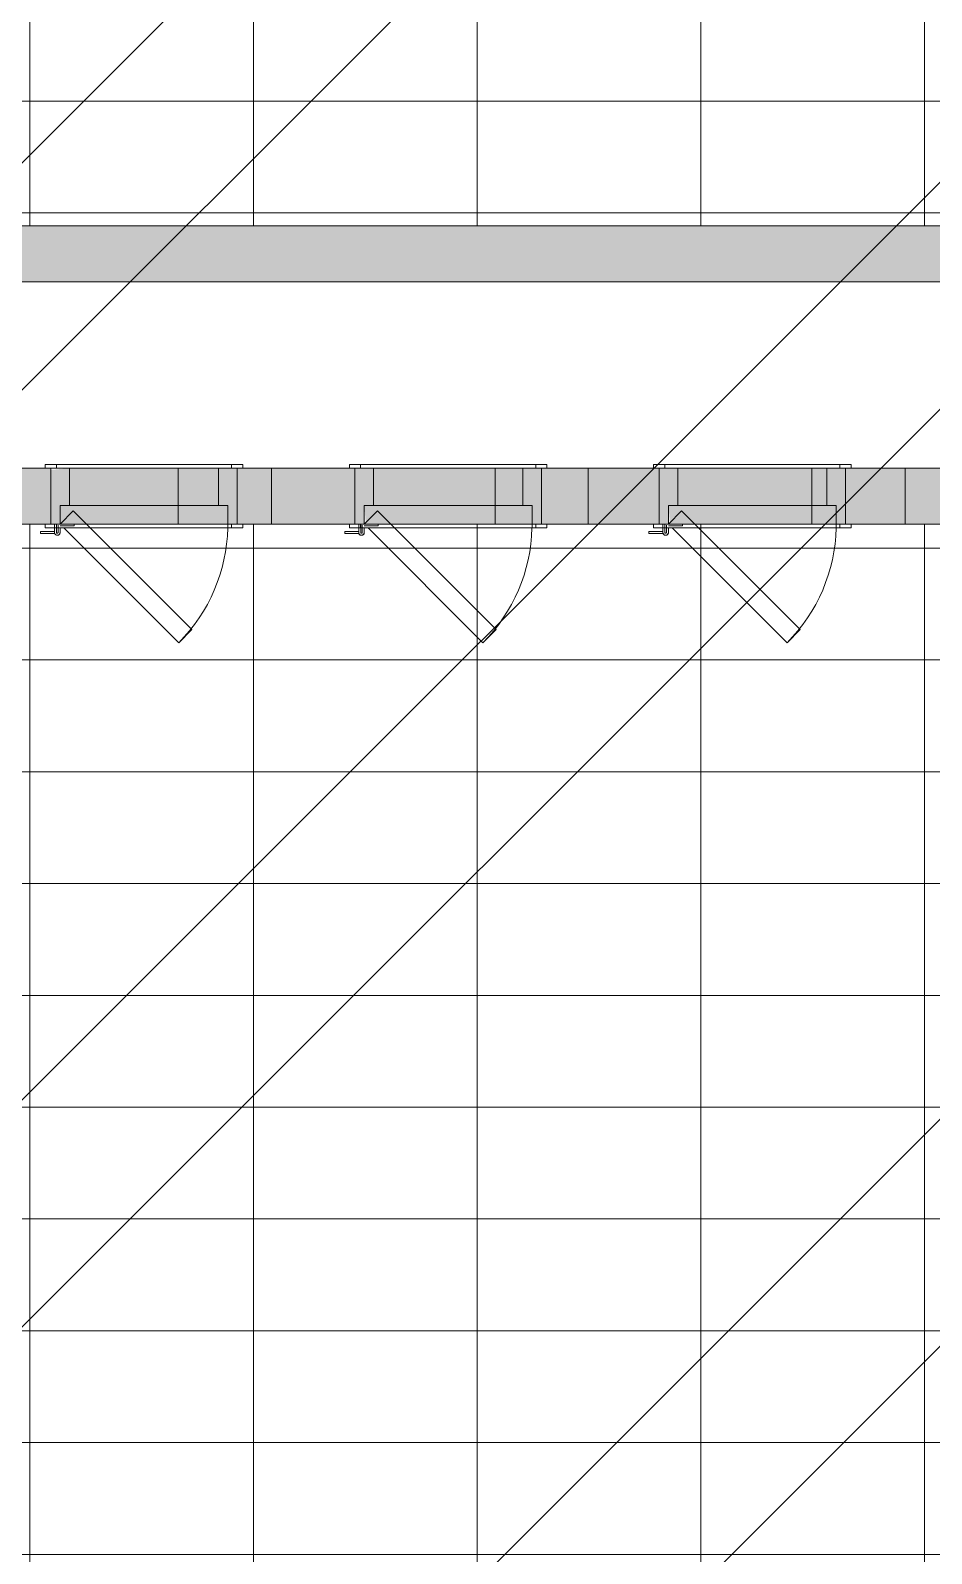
# Model space of a CAD drawing. Header units: millimetres. Extents: x -57519 to 497916, y -349472 to 446842.
# Drawn here: x 330131 to 332548, y 44925 to 49012 of the extents above; entities that cross this region are included whole.
import ezdxf

# ---------------------------------------------------------------- set-up
doc = ezdxf.new("R2010")
doc.units = ezdxf.units.MM
for name, color, linetype, lineweight in [('A-DETL-GENF', 92, 'Continuous', 5), ('A-DOOR', 31, 'Continuous', 5), ('A-DOOR-FRAM', 31, 'Continuous', 5), ('A-FLOR', 192, 'Continuous', 5), ('A-FLOR-PATT', 8, 'Continuous', 5), ('A-WALL', 113, 'Continuous', 20), ('A-WALL-PATT', 111, 'Continuous', 20)]:
    doc.layers.add(name, color=color, linetype=linetype, lineweight=lineweight)

# ---------------------------------------------------------------- blocks, each defined once
blk = doc.blocks.new('DLN-Access Panel__AP01_ - _AP04_ 450 x 650 _WH_-V533-SITE COVERAGE')
at = {"layer": 'A-DOOR'}
for p, q in [((-265, 75), (-265, 85)), ((-265, 85), (-265, 75)), ((265, 85), (-265, 85)), ((-265, 85), (-235, 85)), ((-235, 85), (-235, 75)), ((-235, 85), (235, 85)), ((235, 85), (-235, 85)), ((-235, 75), (-235, 85)), ((-235, 85), (235, 85)), ((235, 85), (235, 75)), ((235, 85), (235, 75)), ((235, 85), (265, 85)), ((265, 75), (265, 85)), ((265, 75), (265, 85)), ((-265, 75), (265, 75)), ((-265, 75), (-250, 75)), ((-250, 75), (-235, 75)), ((235, 75), (-235, 75)), ((-235, 75), (-200, 75)), ((-235, 75), (-200, 75)), ((-200, 75), (200, 75)), ((-200, 75), (200, 75)), ((200, 75), (235, 75)), ((200, 75), (235, 75)), ((235, 75), (250, 75)), ((250, 75), (265, 75)), ((-189.6, -39.6), (-225, -75)), ((-144.3, -85), (-189.6, -39.6)), ((-265, -85), (-265, -75)), ((-265, -75), (-265, -85)), ((265, -75), (-265, -75)), ((-265, -75), (-250, -75)), ((-250, -75), (-240, -75)), ((-240, -75), (-240, -85)), ((-225, -75), (-240, -75)), ((-240, -75), (-225, -75)), ((-240, -85), (-240, -75)), ((-187.5, -75), (-240, -75)), ((-240, -75), (-240, -85)), ((-240, -85), (-240, -75)), ((-240, -75), (-192.6, -75)), ((-240, -75), (-240, -85)), ((-225, -75), (-240, -75)), ((-240, -75), (-225, -75)), ((-240, -85), (-240, -75)), ((-225, -75), (-240, -75)), ((-240, -75), (-240, -85)), ((-240, -85), (-240, -75)), ((-240, -75), (-225, -75)), ((-235, -75), (-235, -85)), ((-235, -75), (235, -75)), ((-225, -75), (-235, -75)), ((-235, -75), (-225, -75)), ((-235, -85), (-235, -76.7)), ((-230.5, -75), (-234.5, -75)), ((-234.5, -75), (-230.5, -75)), ((-230.5, -75), (-234.5, -75)), ((-234.5, -75), (-230.5, -75)), ((-234.5, -76.8), (-234.5, -85)), ((-234.5, -85), (-234.5, -76.8)), ((-234.5, -76.8), (-234.5, -85)), ((-234.5, -85), (-234.5, -76.8)), ((-230.5, -85), (-230.5, -78.2)), ((-230.5, -78.2), (-230.5, -85)), ((-192.6, -75), (-225, -75)), ((-225, -75), (-192.6, -75)), ((-192.6, -75), (-225, -75)), ((-225, -75), (-192.6, -75)), ((-225, -80), (-187.5, -80)), ((-187.5, -80), (-225, -80)), ((-225, -80), (-187.5, -80)), ((-187.5, -80), (-225, -80)), ((-192.6, -75), (-187.5, -75)), ((-187.5, -75), (-192.6, -75)), ((-192.6, -75), (-187.5, -75)), ((-187.5, -80), (-187.5, -75)), ((-187.5, -75), (-187.5, -80)), ((-187.5, -80), (-187.5, -75)), ((-187.5, -75), (-187.5, -80)), ((225, -75), (-187.5, -75)), ((-187.5, -75), (225, -75)), ((235, -75), (225, -75)), ((225, -75), (235, -75)), ((235, -75), (235, -85)), ((235, -75), (235, -85)), ((235, -75), (250, -75)), ((250, -75), (265, -75)), ((265, -85), (265, -75)), ((265, -85), (265, -75)), ((-240, -95), (-277.5, -95)), ((-277.5, -95), (-277.5, -100)), ((-277.5, -100), (-277.5, -95)), ((-277.5, -95), (-240, -95)), ((-240, -95), (-277.5, -95)), ((-277.5, -95), (-277.5, -100)), ((-277.5, -100), (-277.5, -95)), ((-277.5, -95), (-240, -95)), ((-277.5, -100), (-239.6, -100)), ((-239.6, -100), (-277.5, -100)), ((-277.5, -100), (-239.6, -100)), ((-239.6, -100), (-277.5, -100)), ((-265, -85), (265, -85)), ((-265, -85), (-240, -85)), ((-240, -85), (-240, -95)), ((-240, -95), (-240, -85)), ((-240, -85), (-240, -97.5)), ((-240, -97.5), (-240, -85)), ((-240, -85), (-240, -95)), ((-240, -95), (-240, -85)), ((-240, -85), (-240, -95)), ((-240, -95), (-240, -85)), ((235, -85), (-235, -85)), ((-234.5, -85), (-234.5, -97.5)), ((-234.5, -97.5), (-234.5, -85)), ((-230.5, -97.5), (-230.5, -86.4)), ((-230.5, -86.4), (-230.5, -97.5)), ((-230.5, -96.6), (-230.5, -86.4)), ((-230.5, -86.4), (-230.5, -96.6)), ((-225, -97.5), (-225, -85)), ((-225, -85), (-225, -97.5)), ((-225, -97.5), (-225, -85)), ((-225, -85), (-225, -97.5)), ((-225, -97.5), (-225, -85)), ((-225, -85), (-225, -97.5)), ((-225, -97.5), (-225, -85)), ((-225, -85), (-225, -97.5)), ((-225, -85), (235, -85)), ((-225, -85), (235, -85)), ((-215, -85), (93.2, -393.2)), ((128.6, -357.8), (-144.3, -85)), ((235, -85), (265, -85)), ((93.2, -393.2), (128.6, -357.8))]:
    blk.add_line(p, q, dxfattribs=at)
for centre, radius, start, end in [((-225, -75), 450, 358.6824, 359.9875), ((-232.5, -97.5), 7.5, 180, 210), ((-232.5, -97.5), 7.5, 180, 240), ((-232.5, -97.5), 7.5, 180, 195), ((-232.5, -97.5), 7.5, 180, 195), ((-232.5, -97.5), 7.5, 195, 225), ((-232.5, -97.5), 7.5, 195, 255), ((-232.5, -97.5), 7.5, 199.4712, 360), ((-232.5, -97.5), 7.5, 199.4712, 0), ((-232.5, -97.5), 7.5, 199.4712, 228.6583), ((-232.5, -97.5), 7.5, 199.4712, 228.6583), ((-232.5, -97.5), 7.5, 210, 240), ((-232.5, -97.5), 7.5, 225, 0), ((-232.5, -97.5), 7.5, 228.6583, 287.0324), ((-232.5, -97.5), 7.5, 228.6583, 287.0324), ((-232.5, -97.5), 7.5, 240, 330), ((-232.5, -97.5), 7.5, 240, 270), ((-232.5, -97.5), 2, 180, 300), ((-232.5, -97.5), 2, 180, 0), ((-232.5, -97.5), 2, 180, 225), ((-232.5, -97.5), 2, 180, 210), ((-232.5, -97.5), 7.5, 255, 0), ((-232.5, -97.5), 2, 210, 315), ((-232.5, -97.5), 2, 225, 315), ((-232.5, -97.5), 7.5, 270, 300), ((-232.5, -97.5), 2, 300, 315), ((-232.5, -97.5), 2, 315, 360), ((-232.5, -97.5), 2, 315, 360), ((-232.5, -97.5), 2, 315, 0), ((-232.5, -97.5), 7.5, 287.0324, 0), ((-232.5, -97.5), 7.5, 287.0324, 345.4065), ((-232.5, -97.5), 7.5, 300, 315), ((-232.5, -97.5), 7.5, 315, 330), ((-232.5, -97.5), 7.5, 330, 345), ((-232.5, -97.5), 7.5, 330, 345), ((-232.5, -97.5), 7.5, 345, 0), ((-232.5, -97.5), 7.5, 345, 0), ((-232.5, -97.5), 7.5, 345.4065, 360), ((-225, -75), 450, 315, 358.6824)]:
    blk.add_arc(centre, radius, start, end, dxfattribs=at)
at = {"layer": 'A-DOOR-FRAM'}
for p, q in [((250, 75), (-250, 75)), ((-250, 75), (-250, -75)), ((-250, 75), (-250, -75)), ((-235, 75), (-250, 75)), ((-200, 75), (-235, 75)), ((-200, -25), (-200, 75)), ((-200, -25), (-200, 75)), ((-200, 75), (200, 75)), ((200, 75), (-200, 75)), ((200, 75), (-200, 75)), ((200, -25), (200, 75)), ((200, 75), (200, -25)), ((235, 75), (200, 75)), ((250, 75), (235, 75)), ((250, 75), (250, -75)), ((250, -75), (250, 75)), ((-225, -75), (-225, -25)), ((-225, -75), (-225, -25)), ((-225, -25), (225, -25)), ((-200, -25), (-225, -25)), ((200, -25), (-200, -25)), ((-200, -25), (200, -25)), ((200, -25), (-200, -25)), ((225, -25), (200, -25)), ((225, -75), (225, -25)), ((225, -25), (225, -75)), ((-250, -75), (250, -75)), ((-240, -75), (-250, -75)), ((-225, -75), (-235, -75)), ((225, -75), (-225, -75)), ((-192.6, -75), (-225, -75)), ((-192.6, -75), (-225, -75)), ((225, -75), (-187.5, -75)), ((225, -75), (-187.5, -75)), ((235, -75), (225, -75)), ((250, -75), (235, -75))]:
    blk.add_line(p, q, dxfattribs=at)
blk = doc.blocks.new('DLN-Access Panel__AP01_ - _AP04_ 450 x 650 _WH_-V534-SITE COVERAGE')
at = {"layer": 'A-DOOR'}
for p, q in [((-265, 75), (-265, 85)), ((-265, 85), (-265, 75)), ((265, 85), (-265, 85)), ((-265, 85), (-235, 85)), ((-235, 85), (-235, 75)), ((-235, 85), (235, 85)), ((235, 85), (-235, 85)), ((-235, 75), (-235, 85)), ((-235, 85), (235, 85)), ((235, 85), (235, 75)), ((235, 85), (235, 75)), ((235, 85), (265, 85)), ((265, 75), (265, 85)), ((265, 75), (265, 85)), ((-265, 75), (265, 75)), ((-265, 75), (-250, 75)), ((-250, 75), (-235, 75)), ((235, 75), (-235, 75)), ((-235, 75), (-200, 75)), ((-235, 75), (-200, 75)), ((-200, 75), (200, 75)), ((-200, 75), (200, 75)), ((200, 75), (235, 75)), ((200, 75), (235, 75)), ((235, 75), (250, 75)), ((250, 75), (265, 75)), ((-189.6, -39.6), (-225, -75)), ((-144.3, -85), (-189.6, -39.6)), ((-265, -85), (-265, -75)), ((-265, -75), (-265, -85)), ((265, -75), (-265, -75)), ((-265, -75), (-250, -75)), ((-250, -75), (-240, -75)), ((-240, -75), (-240, -85)), ((-225, -75), (-240, -75)), ((-240, -75), (-225, -75)), ((-240, -85), (-240, -75)), ((-187.5, -75), (-240, -75)), ((-240, -75), (-240, -85)), ((-240, -85), (-240, -75)), ((-240, -75), (-187.5, -75)), ((-240, -75), (-240, -85)), ((-225, -75), (-240, -75)), ((-240, -75), (-225, -75)), ((-240, -85), (-240, -75)), ((-225, -75), (-240, -75)), ((-240, -75), (-240, -85)), ((-240, -85), (-240, -75)), ((-240, -75), (-225, -75)), ((-235, -75), (-235, -85)), ((-235, -75), (235, -75)), ((-225, -75), (-235, -75)), ((-235, -75), (-225, -75)), ((-235, -85), (-235, -76.7)), ((-230.5, -75), (-234.5, -75)), ((-234.5, -75), (-230.5, -75)), ((-230.5, -75), (-234.5, -75)), ((-234.5, -75), (-230.5, -75)), ((-234.5, -76.8), (-234.5, -85)), ((-234.5, -85), (-234.5, -76.8)), ((-234.5, -76.8), (-234.5, -85)), ((-234.5, -85), (-234.5, -76.8)), ((-230.5, -85), (-230.5, -78.2)), ((-230.5, -78.2), (-230.5, -85)), ((-187.5, -75), (-225, -75)), ((-225, -75), (-187.5, -75)), ((-187.5, -75), (-225, -75)), ((-225, -75), (-187.5, -75)), ((-225, -80), (-187.5, -80)), ((-187.5, -80), (-225, -80)), ((-225, -80), (-187.5, -80)), ((-187.5, -80), (-225, -80)), ((-187.5, -80), (-187.5, -75)), ((-187.5, -75), (-187.5, -80)), ((-187.5, -80), (-187.5, -75)), ((-187.5, -75), (-187.5, -80)), ((225, -75), (-187.5, -75)), ((-187.5, -75), (225, -75)), ((235, -75), (225, -75)), ((225, -75), (235, -75)), ((235, -75), (235, -85)), ((235, -75), (235, -85)), ((235, -75), (250, -75)), ((250, -75), (265, -75)), ((265, -85), (265, -75)), ((265, -85), (265, -75)), ((-240, -95), (-277.5, -95)), ((-277.5, -95), (-277.5, -100)), ((-277.5, -100), (-277.5, -95)), ((-277.5, -95), (-240, -95)), ((-240, -95), (-277.5, -95)), ((-277.5, -95), (-277.5, -100)), ((-277.5, -100), (-277.5, -95)), ((-277.5, -95), (-240, -95)), ((-277.5, -100), (-239.6, -100)), ((-239.6, -100), (-277.5, -100)), ((-277.5, -100), (-239.6, -100)), ((-239.6, -100), (-277.5, -100)), ((-265, -85), (265, -85)), ((-265, -85), (-240, -85)), ((-240, -85), (-240, -95)), ((-240, -95), (-240, -85)), ((-240, -85), (-240, -97.5)), ((-240, -97.5), (-240, -85)), ((-240, -85), (-240, -95)), ((-240, -95), (-240, -85)), ((-240, -85), (-240, -95)), ((-240, -95), (-240, -85)), ((235, -85), (-235, -85)), ((-234.5, -85), (-234.5, -97.5)), ((-234.5, -97.5), (-234.5, -85)), ((-230.5, -97.5), (-230.5, -86.4)), ((-230.5, -86.4), (-230.5, -97.5)), ((-230.5, -96.6), (-230.5, -86.4)), ((-230.5, -86.4), (-230.5, -96.6)), ((-225, -97.5), (-225, -85)), ((-225, -85), (-225, -97.5)), ((-225, -97.5), (-225, -85)), ((-225, -85), (-225, -97.5)), ((-225, -97.5), (-225, -85)), ((-225, -85), (-225, -97.5)), ((-225, -97.5), (-225, -85)), ((-225, -85), (-225, -97.5)), ((-225, -85), (235, -85)), ((-225, -85), (235, -85)), ((-215, -85), (93.2, -393.2)), ((128.6, -357.8), (-144.3, -85)), ((235, -85), (265, -85)), ((93.2, -393.2), (128.6, -357.8))]:
    blk.add_line(p, q, dxfattribs=at)
for centre, radius, start, end in [((-225, -75), 450, 358.6824, 359.9875), ((-232.5, -97.5), 7.5, 180, 255), ((-232.5, -97.5), 7.5, 180, 0), ((-232.5, -97.5), 7.5, 180, 195), ((-232.5, -97.5), 7.5, 180, 195), ((-232.5, -97.5), 7.5, 195, 0), ((-232.5, -97.5), 7.5, 195, 330), ((-232.5, -97.5), 7.5, 199.4712, 360), ((-232.5, -97.5), 7.5, 199.4712, 214.0647), ((-232.5, -97.5), 7.5, 199.4712, 257.8453), ((-232.5, -97.5), 7.5, 199.4712, 214.0647), ((-232.5, -97.5), 7.5, 214.0647, 0), ((-232.5, -97.5), 7.5, 214.0647, 257.8453), ((-232.5, -97.5), 2, 180, 195), ((-232.5, -97.5), 2, 180, 210), ((-232.5, -97.5), 2, 180, 360), ((-232.5, -97.5), 2, 180, 0), ((-232.5, -97.5), 7.5, 255, 0), ((-232.5, -97.5), 2, 195, 315), ((-232.5, -97.5), 2, 210, 270), ((-232.5, -97.5), 7.5, 257.8453, 0), ((-232.5, -97.5), 7.5, 257.8453, 287.0324), ((-232.5, -97.5), 2, 270, 315), ((-232.5, -97.5), 2, 315, 0), ((-232.5, -97.5), 2, 315, 345), ((-232.5, -97.5), 2, 345, 360), ((-232.5, -97.5), 7.5, 287.0324, 360), ((-232.5, -97.5), 7.5, 330, 0), ((-225, -75), 450, 315, 358.6824)]:
    blk.add_arc(centre, radius, start, end, dxfattribs=at)
at = {"layer": 'A-DOOR-FRAM'}
for p, q in [((250, 75), (-250, 75)), ((-250, 75), (-250, -75)), ((-250, 75), (-250, -75)), ((-235, 75), (-250, 75)), ((-200, 75), (-235, 75)), ((-200, -25), (-200, 75)), ((-200, -25), (-200, 75)), ((-200, 75), (200, 75)), ((200, 75), (-200, 75)), ((200, 75), (-200, 75)), ((200, -25), (200, 75)), ((200, 75), (200, -25)), ((235, 75), (200, 75)), ((250, 75), (235, 75)), ((250, 75), (250, -75)), ((250, -75), (250, 75)), ((-225, -75), (-225, -25)), ((-225, -75), (-225, -25)), ((-225, -25), (225, -25)), ((-200, -25), (-225, -25)), ((200, -25), (-200, -25)), ((-200, -25), (200, -25)), ((200, -25), (-200, -25)), ((225, -25), (200, -25)), ((225, -75), (225, -25)), ((225, -25), (225, -75)), ((-250, -75), (250, -75)), ((-240, -75), (-250, -75)), ((-225, -75), (-235, -75)), ((225, -75), (-225, -75)), ((-187.5, -75), (-225, -75)), ((-187.5, -75), (-225, -75)), ((225, -75), (-187.5, -75)), ((225, -75), (-187.5, -75)), ((235, -75), (225, -75)), ((250, -75), (235, -75))]:
    blk.add_line(p, q, dxfattribs=at)
blk = doc.blocks.new('DLN-Access Panel__AP01_ - _AP04_ 450 x 650 _WH_-V535-SITE COVERAGE')
at = {"layer": 'A-DOOR'}
for p, q in [((-265, 75), (-265, 85)), ((-265, 85), (-265, 75)), ((265, 85), (-265, 85)), ((-265, 85), (-235, 85)), ((-235, 85), (-235, 75)), ((-235, 85), (235, 85)), ((235, 85), (-235, 85)), ((-235, 75), (-235, 85)), ((-235, 85), (235, 85)), ((235, 85), (235, 75)), ((235, 85), (235, 75)), ((235, 85), (265, 85)), ((265, 75), (265, 85)), ((265, 75), (265, 85)), ((-265, 75), (265, 75)), ((-265, 75), (-250, 75)), ((-250, 75), (-235, 75)), ((235, 75), (-235, 75)), ((-235, 75), (-200, 75)), ((-235, 75), (-200, 75)), ((-200, 75), (200, 75)), ((-200, 75), (200, 75)), ((200, 75), (235, 75)), ((200, 75), (235, 75)), ((235, 75), (250, 75)), ((250, 75), (265, 75)), ((-189.6, -39.6), (-225, -75)), ((-144.3, -85), (-189.6, -39.6)), ((-265, -85), (-265, -75)), ((-265, -75), (-265, -85)), ((265, -75), (-265, -75)), ((-265, -75), (-250, -75)), ((-250, -75), (-240, -75)), ((-240, -75), (-240, -85)), ((-225, -75), (-240, -75)), ((-240, -75), (-225, -75)), ((-240, -85), (-240, -75)), ((-187.5, -75), (-240, -75)), ((-240, -75), (-240, -85)), ((-240, -85), (-240, -75)), ((-240, -75), (-187.5, -75)), ((-240, -75), (-240, -85)), ((-225, -75), (-240, -75)), ((-240, -75), (-225, -75)), ((-240, -85), (-240, -75)), ((-225, -75), (-240, -75)), ((-240, -75), (-240, -85)), ((-240, -85), (-240, -75)), ((-240, -75), (-225, -75)), ((-235, -75), (-235, -85)), ((-235, -75), (235, -75)), ((-225, -75), (-235, -75)), ((-235, -75), (-225, -75)), ((-235, -85), (-235, -76.7)), ((-230.5, -75), (-234.5, -75)), ((-234.5, -75), (-230.5, -75)), ((-230.5, -75), (-234.5, -75)), ((-234.5, -75), (-230.5, -75)), ((-234.5, -76.8), (-234.5, -85)), ((-234.5, -85), (-234.5, -76.8)), ((-234.5, -76.8), (-234.5, -85)), ((-234.5, -85), (-234.5, -76.8)), ((-230.5, -85), (-230.5, -78.2)), ((-230.5, -78.2), (-230.5, -85)), ((-187.5, -75), (-225, -75)), ((-225, -75), (-187.5, -75)), ((-187.5, -75), (-225, -75)), ((-225, -75), (-187.5, -75)), ((-225, -80), (-187.5, -80)), ((-187.5, -80), (-225, -80)), ((-225, -80), (-187.5, -80)), ((-187.5, -80), (-225, -80)), ((-187.5, -80), (-187.5, -75)), ((-187.5, -75), (-187.5, -80)), ((-187.5, -80), (-187.5, -75)), ((-187.5, -75), (-187.5, -80)), ((225, -75), (-187.5, -75)), ((-187.5, -75), (225, -75)), ((235, -75), (225, -75)), ((225, -75), (235, -75)), ((235, -75), (235, -85)), ((235, -75), (235, -85)), ((235, -75), (250, -75)), ((250, -75), (265, -75)), ((265, -85), (265, -75)), ((265, -85), (265, -75)), ((-240, -95), (-277.5, -95)), ((-277.5, -95), (-277.5, -100)), ((-277.5, -100), (-277.5, -95)), ((-277.5, -95), (-240, -95)), ((-240, -95), (-277.5, -95)), ((-277.5, -95), (-277.5, -100)), ((-277.5, -100), (-277.5, -95)), ((-277.5, -95), (-240, -95)), ((-277.5, -100), (-239.6, -100)), ((-239.6, -100), (-277.5, -100)), ((-277.5, -100), (-239.6, -100)), ((-239.6, -100), (-277.5, -100)), ((-265, -85), (265, -85)), ((-265, -85), (-240, -85)), ((-240, -85), (-240, -95)), ((-240, -95), (-240, -85)), ((-240, -85), (-240, -97.5)), ((-240, -97.5), (-240, -85)), ((-240, -85), (-240, -95)), ((-240, -95), (-240, -85)), ((-240, -85), (-240, -95)), ((-240, -95), (-240, -85)), ((235, -85), (-235, -85)), ((-234.5, -85), (-234.5, -97.5)), ((-234.5, -97.5), (-234.5, -85)), ((-230.5, -97.5), (-230.5, -86.4)), ((-230.5, -86.4), (-230.5, -97.5)), ((-230.5, -96.6), (-230.5, -86.4)), ((-230.5, -86.4), (-230.5, -96.6)), ((-225, -97.5), (-225, -85)), ((-225, -85), (-225, -97.5)), ((-225, -97.5), (-225, -85)), ((-225, -85), (-225, -97.5)), ((-225, -97.5), (-225, -85)), ((-225, -85), (-225, -97.5)), ((-225, -97.5), (-225, -85)), ((-225, -85), (-225, -97.5)), ((-225, -85), (235, -85)), ((-225, -85), (235, -85)), ((-215, -85), (93.2, -393.2)), ((128.6, -357.8), (-144.3, -85)), ((235, -85), (265, -85)), ((93.2, -393.2), (128.6, -357.8))]:
    blk.add_line(p, q, dxfattribs=at)
for centre, radius, start, end in [((-225, -75), 450, 358.6824, 359.9875), ((-232.5, -97.5), 7.5, 180, 195), ((-232.5, -97.5), 7.5, 180, 0), ((-232.5, -97.5), 7.5, 180, 195), ((-232.5, -97.5), 7.5, 180, 195), ((-232.5, -97.5), 7.5, 195, 0), ((-232.5, -97.5), 7.5, 195, 315), ((-232.5, -97.5), 7.5, 195, 345), ((-232.5, -97.5), 7.5, 199.4712, 360), ((-232.5, -97.5), 7.5, 199.4712, 0), ((-232.5, -97.5), 7.5, 199.4712, 214.0647), ((-232.5, -97.5), 7.5, 199.4712, 316.2194), ((-232.5, -97.5), 7.5, 214.0647, 0), ((-232.5, -97.5), 2, 180, 360), ((-232.5, -97.5), 2, 180, 225), ((-232.5, -97.5), 2, 180, 360), ((-232.5, -97.5), 2, 180, 0), ((-232.5, -97.5), 2, 225, 0), ((-232.5, -97.5), 7.5, 315, 0), ((-232.5, -97.5), 7.5, 316.2194, 360), ((-232.5, -97.5), 7.5, 345, 0), ((-225, -75), 450, 315, 358.6824)]:
    blk.add_arc(centre, radius, start, end, dxfattribs=at)
at = {"layer": 'A-DOOR-FRAM'}
for p, q in [((250, 75), (-250, 75)), ((-250, 75), (-250, -75)), ((-250, 75), (-250, -75)), ((-235, 75), (-250, 75)), ((-200, 75), (-235, 75)), ((-200, -25), (-200, 75)), ((-200, -25), (-200, 75)), ((-200, 75), (200, 75)), ((200, 75), (-200, 75)), ((200, 75), (-200, 75)), ((200, -25), (200, 75)), ((200, 75), (200, -25)), ((235, 75), (200, 75)), ((250, 75), (235, 75)), ((250, 75), (250, -75)), ((250, -75), (250, 75)), ((-225, -75), (-225, -25)), ((-225, -75), (-225, -25)), ((-225, -25), (225, -25)), ((-200, -25), (-225, -25)), ((200, -25), (-200, -25)), ((-200, -25), (200, -25)), ((200, -25), (-200, -25)), ((225, -25), (200, -25)), ((225, -75), (225, -25)), ((225, -25), (225, -75)), ((-250, -75), (250, -75)), ((-240, -75), (-250, -75)), ((-225, -75), (-235, -75)), ((225, -75), (-225, -75)), ((-187.5, -75), (-225, -75)), ((-187.5, -75), (-225, -75)), ((225, -75), (-187.5, -75)), ((225, -75), (-187.5, -75)), ((235, -75), (225, -75)), ((250, -75), (235, -75))]:
    blk.add_line(p, q, dxfattribs=at)

msp = doc.modelspace()

# ---------------------------------------------------------------- hatches: boundary and pattern name
at = {"layer": 'A-DETL-GENF'}
h = msp.add_hatch(dxfattribs=at)
h.set_pattern_fill('FP_40', color=250, style=0, pattern_type=2)
h.set_pattern_definition([(45, (248763.4, 0), (-1257.236, 1257.236), []), (45, (248763.4, 1905), (-1257.236, 1257.236), [])])
h.paths.add_polyline_path([(325750.1, -8642.5), (328562.7, -8642.5), (328562.7, 4657.5), (341312.7, 4657.5), (341312.7, 30557.5), (342712.7, 30557.5), (342712.7, 48907.7), (339962.7, 48907.7), (339962.7, 52157.5), (338962.7, 52157.5), (338962.7, 53757.5), (297512.7, 53757.5), (297512.7, 52247.5), (286277.7, 52247.5), (286277.7, 34407.5), (285902.7, 34407.5), (285902.7, 7407.5), (286277.7, 7407.5), (286277.7, -2267.5), (315555.2, -2267.5), (315555.2, -8642.5), (321257.1, -8642.5)], flags=0)
at = {"layer": 'A-FLOR-PATT'}
h = msp.add_hatch(dxfattribs=at)
h.set_pattern_fill('FP_39', color=256, style=0, pattern_type=2)
h.set_pattern_definition([(90, (334329.23, 50322.5), (-600, 4e-14), []), (180, (334329.23, 50322.5), (-4e-14, -300), [])])
h.paths.add_polyline_path([(337852.7, 48487.5), (337852.7, 49957.5), (335315.2, 49957.5), (335315.2, 49951.5), (335221.2, 49951.5), (335221.2, 49757.5), (335215.2, 49757.5), (335215.2, 50107.5), (332227.7, 50107.5), (332227.7, 49757.5), (332221.7, 49757.5), (332218.1, 49951.5), (332127.7, 49951.5), (332127.7, 49957.5), (329877.7, 49957.5), (329877.7, 48487.5), (333123.6, 48487.5), (333123.6, 48497.5), (333323.6, 48497.5), (333323.6, 48487.5), (334119.4, 48487.5), (334119.4, 48497.5), (334319.4, 48497.5), (334319.4, 48487.5), (337851.1, 48487.5)], flags=0)
h.paths.add_polyline_path([(335859.4, 50407.5), (336352.7, 50407.5), (336352.7, 52007.5), (335227.7, 52007.5), (335227.7, 52001.5), (335133.7, 51999.6), (335133.7, 51807.5), (335127.7, 51807.5), (335127.7, 52157.5), (332302.7, 52157.5), (332302.7, 52007.5), (331105.7, 52007.5), (331105.7, 50407.5), (334736.2, 50407.5)], flags=0)
h = msp.add_hatch(dxfattribs=at)
h.set_pattern_fill('FP_28', color=256, style=0, pattern_type=2)
h.set_pattern_definition([(270, (325929.23, 46722.5), (600, 4e-14), []), (0, (325929.23, 46722.5), (0, 300), [])])
h.paths.add_polyline_path([(329766.2, 42852.5), (329791.2, 42856.1), (329791.2, 42977.5), (329852.7, 42977.5), (329852.7, 44892.5), (330052.7, 44892.5), (330052.7, 43372.5), (330027.7, 43372.5), (330027.7, 43347.5), (335052.7, 43347.5), (335052.7, 47687.5), (330027.7, 47687.5), (330027.7, 47662.5), (330052.7, 47662.5), (330052.7, 46142.5), (329852.7, 46142.5), (329852.7, 46167.5), (329877.7, 46167.5), (329877.7, 49957.5), (329802.7, 49957.5), (329802.7, 49932.5), (327752.7, 49932.5), (327752.7, 48487.5), (328352.7, 48487.5), (328352.7, 48337.5), (327752.7, 48336.2), (327752.7, 42952.5), (327777.7, 42952.5), (327777.7, 42977.5), (328441.2, 42977.5), (328441.2, 42852.5), (329741.2, 42852.5)], flags=0)
at = {"layer": 'A-WALL-PATT', "lineweight": 5, "transparency": 33554560}
msp.add_hatch(color=253, dxfattribs=at).paths.add_polyline_path([(330027.7, 48337.5), (337852.7, 48337.5), (337852.7, 48487.5), (329877.7, 48487.5), (329877.7, 48337.5)], flags=0)
h = msp.add_hatch(color=253, dxfattribs=at)
h.paths.add_polyline_path([(330185.7, 47687.5), (330185.7, 47837.5), (329877.7, 47837.5), (329877.7, 47687.5), (330170.7, 47687.5)], flags=0)
h.paths.add_polyline_path([(334315.2, 47687.5), (334330.2, 47687.5), (334330.2, 47837.5), (333949.7, 47837.5), (333949.7, 47687.5), (334315, 47687.5)], flags=0)
h.paths.add_polyline_path([(330986.7, 47687.5), (331001.7, 47687.5), (331001.7, 47837.5), (330685.7, 47837.5), (330685.7, 47687.5), (330700.7, 47687.5)], flags=0)
h.paths.add_polyline_path([(331802.7, 47687.5), (331817.7, 47687.5), (331817.7, 47837.5), (331501.7, 47837.5), (331501.7, 47687.5), (331516.7, 47687.5)], flags=0)
h.paths.add_polyline_path([(334830.2, 47687.5), (335425.2, 47687.5), (335425.2, 47837.5), (334830.2, 47837.5), (334830.2, 47694.1)], flags=0)
h.paths.add_polyline_path([(335940.2, 47687.5), (336286.5, 47687.5), (336286.5, 47837.5), (335925.2, 47837.5), (335925.2, 47687.5)], flags=0)
h.paths.add_polyline_path([(332317.7, 47687.5), (332633.7, 47687.5), (332633.7, 47837.5), (332317.7, 47837.5), (332317.7, 47769.1)], flags=0)
h.paths.add_polyline_path([(333148.7, 47687.5), (333449.7, 47687.5), (333449.7, 47837.5), (333133.7, 47837.5), (333133.7, 47687.5)], flags=0)
h.paths.add_polyline_path([(337049, 47687.5), (337064, 47687.5), (337064, 47837.5), (336786.5, 47837.5), (336786.5, 47687.5), (336982.7, 47687.5)], flags=0)
h.paths.add_polyline_path([(337852.7, 47687.5), (337852.7, 47837.5), (337564, 47837.5), (337564, 47687.5), (337702.7, 47687.5)], flags=0)
h = msp.add_hatch(color=253, dxfattribs=at)
h.paths.add_polyline_path([(333118.7, 47687.5), (333133.7, 47687.5), (333133.7, 47837.5), (333083.7, 47837.5), (333083.7, 47737.5), (333108.7, 47737.5), (333108.7, 47687.5)], flags=0)
h.paths.add_polyline_path([(333924.7, 47687.5), (333949.7, 47687.5), (333949.7, 47837.5), (333899.7, 47837.5), (333899.7, 47737.5), (333924.7, 47737.5), (333924.7, 47721.2)], flags=0)
h.paths.add_polyline_path([(330185.7, 47687.5), (330210.7, 47687.5), (330210.7, 47737.5), (330235.7, 47737.5), (330235.7, 47837.5), (330185.7, 47832.8), (330185.7, 47690.8)], flags=0)
h.paths.add_polyline_path([(334330.2, 47687.5), (334355.2, 47687.5), (334355.2, 47737.5), (334380.2, 47737.5), (334380.2, 47837.5), (334330.2, 47837.5), (334330.2, 47690.8)], flags=0)
h.paths.add_polyline_path([(331001.7, 47687.5), (331026.7, 47687.5), (331026.7, 47737.5), (331051.7, 47737.5), (331051.7, 47837.5), (331001.7, 47837.5), (331001.7, 47690.8)], flags=0)
h.paths.add_polyline_path([(333449.7, 47687.5), (333474.7, 47687.5), (333474.7, 47737.5), (333499.7, 47737.5), (333499.7, 47837.5), (333449.7, 47837.5), (333449.7, 47690.8)], flags=0)
h.paths.add_polyline_path([(332648.7, 47687.5), (332658.7, 47687.5), (332658.7, 47737.5), (332683.7, 47737.5), (332683.7, 47837.5), (332633.7, 47837.5), (332633.7, 47687.5), (332643.7, 47687.5)], flags=0)
h.paths.add_polyline_path([(334830.2, 47687.5), (334830.2, 47837.5), (334780.2, 47837.5), (334780.2, 47737.5), (334805.2, 47737.5), (334805.2, 47687.5), (334815.2, 47687.5)], flags=0)
h.paths.add_polyline_path([(335425.2, 47687.5), (335450.2, 47687.5), (335450.2, 47737.5), (335475.2, 47737.5), (335475.2, 47837.5), (335425.2, 47837.5), (335425.2, 47690.8)], flags=0)
h.paths.add_polyline_path([(335910.2, 47687.5), (335925.2, 47687.5), (335925.2, 47837.5), (335875.2, 47837.5), (335875.2, 47737.5), (335900.2, 47735.5), (335900.2, 47687.5)], flags=0)
h.paths.add_polyline_path([(331486.7, 47687.5), (331501.7, 47687.5), (331501.7, 47837.5), (331451.7, 47837.5), (331451.7, 47737.5), (331476.7, 47737.5), (331476.7, 47687.5)], flags=0)
h.paths.add_polyline_path([(330685.7, 47687.5), (330685.7, 47837.5), (330635.7, 47837.5), (330635.7, 47737.5), (330660.7, 47737.5), (330660.7, 47687.5), (330670.7, 47687.5)], flags=0)
h.paths.add_polyline_path([(332302.7, 47687.5), (332317.7, 47687.5), (332317.7, 47837.5), (332267.7, 47837.5), (332267.7, 47737.5), (332292.7, 47737.5), (332292.7, 47687.5)], flags=0)
h.paths.add_polyline_path([(331832.7, 47687.5), (331842.7, 47687.5), (331842.7, 47737.5), (331867.7, 47737.5), (331867.7, 47837.5), (331817.7, 47837.5), (331817.7, 47687.5), (331827.7, 47687.5)], flags=0)
h.paths.add_polyline_path([(336301.5, 47687.5), (336311.5, 47687.5), (336311.5, 47737.5), (336336.5, 47737.5), (336336.5, 47837.5), (336286.5, 47837.5), (336286.5, 47687.5), (336296.5, 47687.5)], flags=0)
h.paths.add_polyline_path([(337064, 47687.5), (337089, 47687.5), (337089, 47737.5), (337114, 47737.5), (337114, 47837.5), (337064, 47837.5), (337064, 47690.8)], flags=0)
h.paths.add_polyline_path([(336771.5, 47687.5), (336786.5, 47687.5), (336786.5, 47837.5), (336736.5, 47837.5), (336736.5, 47737.5), (336761.5, 47737.5), (336761.5, 47687.5)], flags=0)
h.paths.add_polyline_path([(337564, 47687.5), (337564, 47837.5), (337514, 47837.5), (337514, 47737.5), (337539, 47737.5), (337539, 47687.5), (337549, 47687.5)], flags=0)
h = msp.add_hatch(color=253, dxfattribs=at)
h.paths.add_polyline_path([(333612.9, 47687.5), (333924.7, 47687.5), (333924.7, 47737.5), (333899.7, 47737.5), (333899.7, 47837.5), (333499.7, 47837.5), (333499.7, 47737.5), (333474.7, 47734.6), (333479, 47687.5), (333512.2, 47687.5)], flags=0)
h.paths.add_polyline_path([(331451.7, 47687.5), (331476.7, 47687.5), (331476.7, 47737.5), (331451.7, 47737.5), (331451.7, 47837.5), (331051.7, 47837.5), (331051.7, 47737.5), (331026.7, 47737.5), (331031, 47687.5), (331366.4, 47687.5)], flags=0)
h.paths.add_polyline_path([(330210.7, 47687.5), (330660.7, 47687.5), (330660.7, 47737.5), (330635.7, 47737.5), (330635.7, 47837.5), (330235.7, 47837.5), (330235.7, 47737.5), (330210.7, 47737.5)], flags=0)
h.paths.add_polyline_path([(332663, 47687.5), (333108.7, 47687.5), (333108.7, 47737.5), (333083.7, 47737.5), (333083.7, 47837.5), (332683.7, 47837.5), (332683.7, 47737.5), (332658.7, 47737.5), (332658.7, 47687.5)], flags=0)
h.paths.add_polyline_path([(331880.2, 47687.5), (332292.7, 47687.5), (332292.7, 47737.5), (332267.7, 47737.5), (332267.7, 47837.5), (331867.7, 47837.5), (331867.7, 47737.5), (331842.7, 47737.5), (331847, 47687.5), (331867.7, 47687.5)], flags=0)
h.paths.add_polyline_path([(335900.2, 47687.5), (335900.2, 47737.5), (335875.2, 47737.5), (335875.2, 47837.5), (335475.2, 47837.5), (335475.2, 47737.5), (335450.2, 47737.5), (335454.5, 47687.5), (335859.4, 47687.5)], flags=0)
h.paths.add_polyline_path([(334392.7, 47687.5), (334805.2, 47687.5), (334805.2, 47737.5), (334780.2, 47737.5), (334780.2, 47837.5), (334380.2, 47837.5), (334380.2, 47737.5), (334355.2, 47737.5), (334359.5, 47687.5)], flags=0)
h.paths.add_polyline_path([(336349, 47687.5), (336761.5, 47687.5), (336761.5, 47737.5), (336736.5, 47737.5), (336736.5, 47837.5), (336336.5, 47837.5), (336336.5, 47737.5), (336311.5, 47737.5), (336315.8, 47687.5), (336336.5, 47687.5)], flags=0)
h.paths.add_polyline_path([(337093.3, 47687.5), (337539, 47687.5), (337539, 47737.5), (337514, 47737.5), (337514, 47837.5), (337114, 47837.5), (337114, 47737.5), (337089, 47737.5), (337089, 47687.5)], flags=0)

# ---------------------------------------------------------------- linework, layer by layer
at = {"layer": 'A-FLOR'}
for p, q in [((330195.7, 47687.5), (329877.7, 47687.5)), ((330527.7, 47687.5), (330248.2, 47687.5)), ((331377.7, 47687.5), (331016.7, 47687.5)), ((332227.7, 47687.5), (331832.7, 47687.5))]:
    msp.add_line(p, q, dxfattribs=at)
at = {"layer": 'A-WALL', "lineweight": 5}
for p, q in [((333123.6, 48487.5), (329877.7, 48487.5)), ((330027.7, 48337.5), (337702.7, 48337.5)), ((332618.7, 47837.5), (330027.7, 47837.5)), ((330527.7, 47837.5), (330527.7, 47687.5)), ((330777.7, 47837.5), (330777.7, 47687.5)), ((331377.7, 47837.5), (331377.7, 47687.5)), ((331627.7, 47837.5), (331627.7, 47687.5)), ((332227.7, 47837.5), (332227.7, 47687.5)), ((332477.7, 47837.5), (332477.7, 47687.5)), ((330200.7, 47687.5), (330243.1, 47687.5)), ((330527.7, 47687.5), (331011.7, 47687.5)), ((331377.7, 47687.5), (331827.7, 47687.5)), ((332227.7, 47687.5), (332643.7, 47687.5))]:
    msp.add_line(p, q, dxfattribs=at)

# ---------------------------------------------------------------- block references
at = {"layer": 'A-DOOR'}
for name, p in [('DLN-Access Panel__AP01_ - _AP04_ 450 x 650 _WH_-V533-SITE COVERAGE', (330435.7, 47762.5)), ('DLN-Access Panel__AP01_ - _AP04_ 450 x 650 _WH_-V534-SITE COVERAGE', (331251.7, 47762.5)), ('DLN-Access Panel__AP01_ - _AP04_ 450 x 650 _WH_-V535-SITE COVERAGE', (332067.7, 47762.5))]:
    msp.add_blockref(name, p, dxfattribs=at)

doc.saveas('drawing.dxf')
